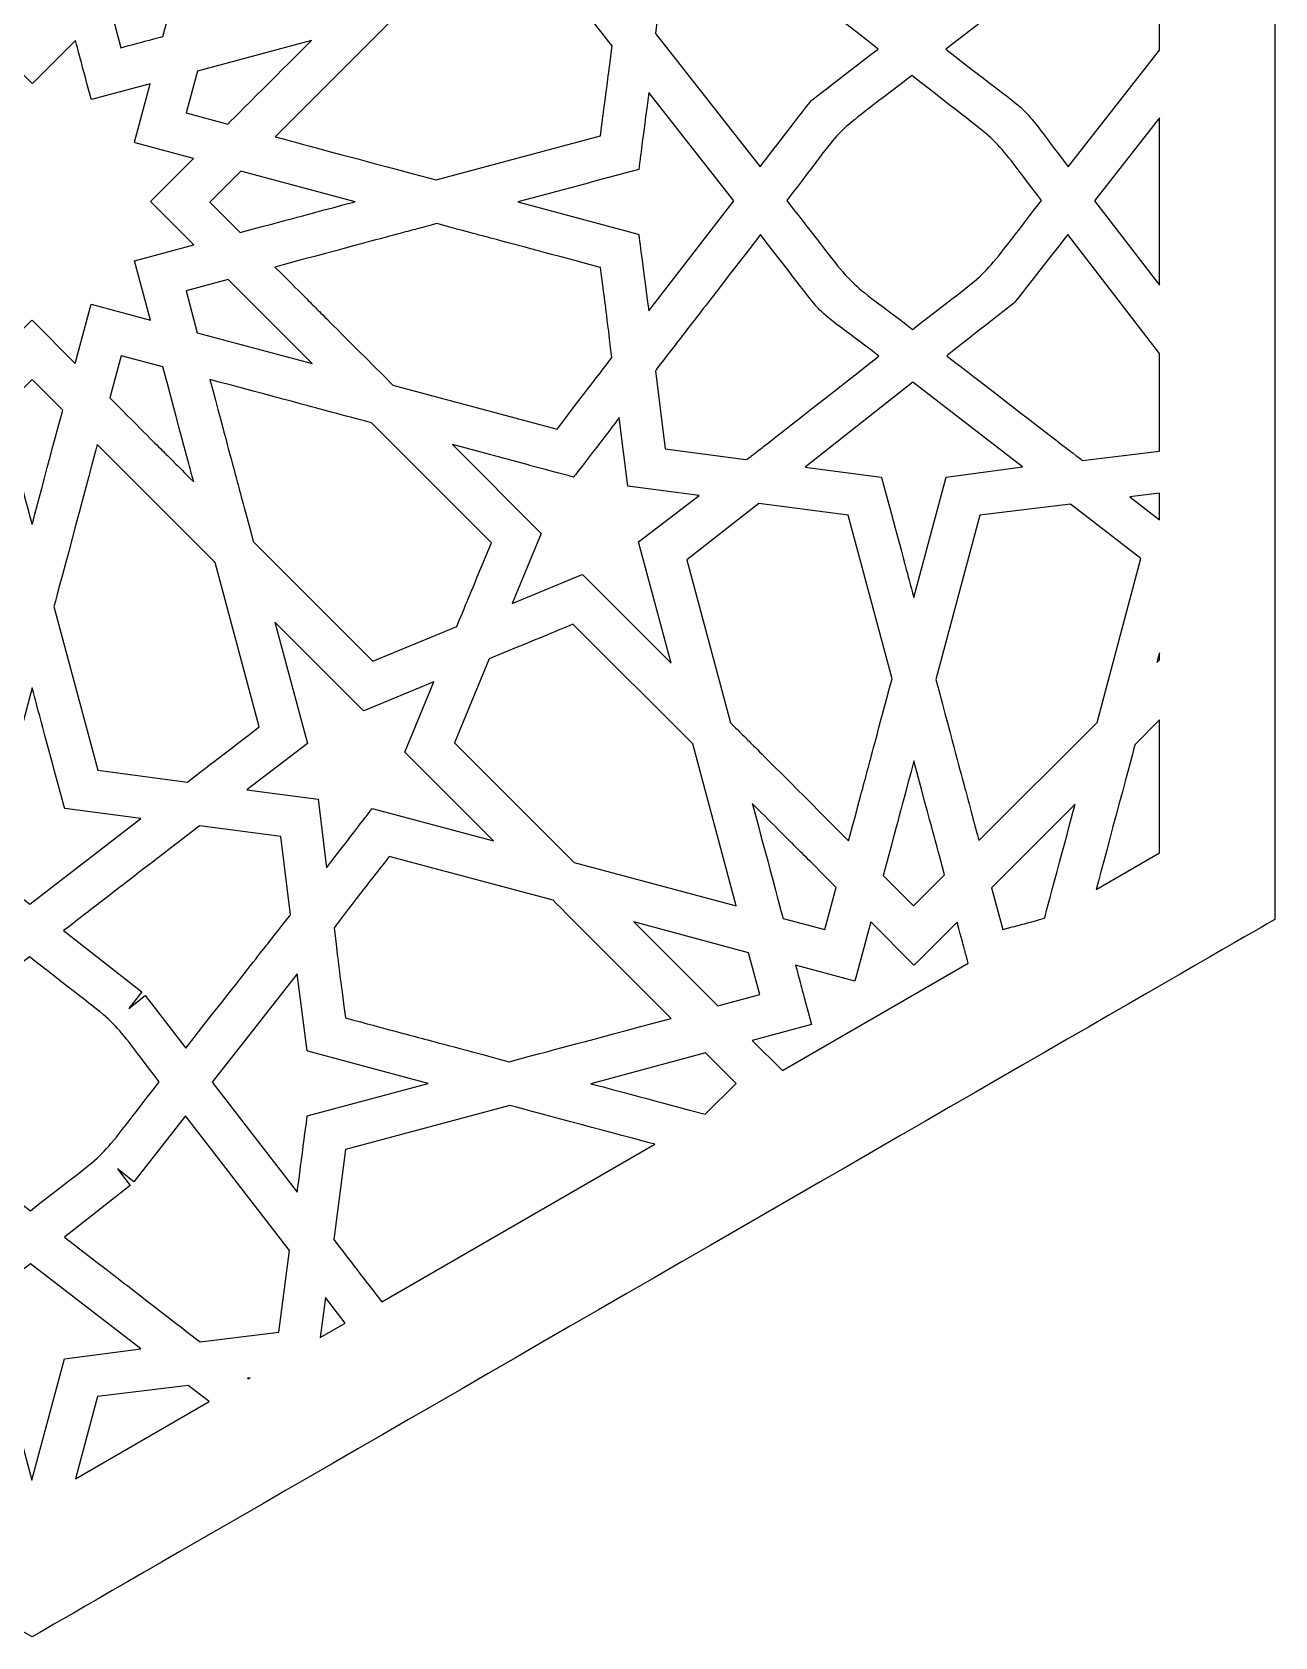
# Model space of a CAD drawing. Header units: millimetres. Extents: x -43.2 to 43.4, y -49.9 to 50.1.
# Drawn here: x 0.1 to 43.4, y -49.9 to 6 of the extents above; entities that cross this region are included whole.
import ezdxf

# ---------------------------------------------------------------- set-up
doc = ezdxf.new("R2010")
doc.units = ezdxf.units.MM
doc.header["$MEASUREMENT"] = 0
doc.layers.add('layer 1', color=7, linetype='Continuous')

msp = doc.modelspace()

# ---------------------------------------------------------------- linework, layer by layer
at = {"layer": 'layer 1', "color": 250}
for points, knots in [([(41.7985, 25.999), (11.0066, 43.7766), (1.1081, 49.4916), (0.0861, 50.0818), (0.0861, 50.0818), (-6.948, 46.0209), (-39.5628, 27.1904), (-43.2153, 25.0818), (-43.2153, 25.0818), (-43.2153, 19.9401), (-43.2153, -19.7192), (-43.2153, -24.9181), (-43.2153, -24.9181), (-42.6412, -25.2496), (-6.2467, -46.2618), (0.0861, -49.9181), (0.0861, -49.9181), (1.8574, -48.8957), (41.6881, -25.8991), (43.3871, -24.9181), (43.3871, -24.9181), (43.3871, -19.777), (43.3871, 19.8815), (43.3871, 25.0818), (43.3871, 25.0818), (43.3871, 25.0818), (41.7992, 25.9987), (41.7992, 25.9987), (41.7992, 25.9987), (41.2647, 26.5331), (41.6232, 26.1744), (41.7985, 25.999)], [0, 0, 0, 0, 0.1111111, 0.1111111, 0.1111111, 0.1111111, 0.2222222, 0.2222222, 0.2222222, 0.2222222, 0.3333333, 0.3333333, 0.3333333, 0.3333333, 0.4444444, 0.4444444, 0.4444444, 0.4444444, 0.5555556, 0.5555556, 0.5555556, 0.5555556, 0.6666667, 0.6666667, 0.6666667, 0.6666667, 0.7777778, 0.7777778, 0.7777778, 0.7777778, 1, 1, 1, 1]), ([(4.6401, 5.8399), (4.1956, 5.7207), (4.5092, 5.8046), (3.1827, 5.449), (3.1827, 5.449), (3.1827, 5.449), (2.7933, 6.901), (2.7933, 6.901), (2.7933, 6.901), (5.4532, 9.5606), (4.8038, 8.9115), (5.7047, 9.8125), (5.7047, 9.8125), (5.3315, 8.418), (5.5626, 9.2823), (4.6401, 5.8399)], [0, 0, 0, 0, 0.2, 0.2, 0.2, 0.2, 0.4, 0.4, 0.4, 0.4, 0.6, 0.6, 0.6, 0.6, 1, 1, 1, 1]), ([(29.5603, 5.4042), (29.4442, 5.3146), (27.3413, 3.6901), (27.2249, 3.6022), (27.2249, 3.6022), (27.1371, 3.4865), (25.5411, 1.4199), (25.4515, 1.3042), (25.4515, 1.3042), (25.4515, 1.3042), (21.8076, 5.9454), (21.8076, 5.9454), (21.8076, 5.9454), (21.8076, 5.9454), (22.1435, 8.6773), (22.1435, 8.6773), (22.1435, 8.6773), (22.1435, 8.6773), (24.9258, 9.0438), (24.9258, 9.0438), (24.9258, 9.0438), (25.7161, 8.4233), (25.129, 8.884), (29.5603, 5.4042)], [0, 0, 0, 0, 0.1428571, 0.1428571, 0.1428571, 0.1428571, 0.2857143, 0.2857143, 0.2857143, 0.2857143, 0.4285714, 0.4285714, 0.4285714, 0.4285714, 0.5714286, 0.5714286, 0.5714286, 0.5714286, 0.7142857, 0.7142857, 0.7142857, 0.7142857, 1, 1, 1, 1]), ([(39.3682, 5.3605), (39.3682, 5.3605), (36.1833, 1.3042), (36.1833, 1.3042), (36.1833, 1.3042), (34.1834, 3.894), (35.3677, 2.6921), (31.9264, 5.3943), (31.9264, 5.3943), (31.9264, 5.3943), (36.6614, 9.0505), (36.6614, 9.0505), (36.6614, 9.0505), (36.6614, 9.0505), (39.3682, 8.6942), (39.3682, 8.6942), (39.3682, 8.6942), (39.3682, 8.6942), (39.3682, 5.3605), (39.3682, 5.3605)], [0, 0, 0, 0, 0.1666667, 0.1666667, 0.1666667, 0.1666667, 0.3333333, 0.3333333, 0.3333333, 0.3333333, 0.5, 0.5, 0.5, 0.5, 0.6666667, 0.6666667, 0.6666667, 0.6666667, 1, 1, 1, 1]), ([(8.5524, 2.346), (8.5524, 2.346), (12.6739, 6.4671), (12.6739, 6.4671), (12.6739, 6.4671), (12.6739, 6.4671), (18.3539, 7.9894), (18.3539, 7.9894), (18.3539, 7.9894), (18.5092, 7.7918), (20.1521, 5.7016), (20.2911, 5.5199), (20.2911, 5.5199), (20.1048, 4.0054), (20.1916, 4.6856), (19.8875, 2.3749), (19.8875, 2.3749), (19.8875, 2.3749), (14.1661, 0.8417), (14.1661, 0.8417), (14.1661, 0.8417), (9.6654, 2.0475), (8.8367, 2.2698), (8.5524, 2.346)], [0, 0, 0, 0, 0.1428571, 0.1428571, 0.1428571, 0.1428571, 0.2857143, 0.2857143, 0.2857143, 0.2857143, 0.4285714, 0.4285714, 0.4285714, 0.4285714, 0.5714286, 0.5714286, 0.5714286, 0.5714286, 0.7142857, 0.7142857, 0.7142857, 0.7142857, 1, 1, 1, 1]), ([(0.0956, -4.0555), (0.0956, -4.0555), (0.0942, -4.0569), (0.0942, -4.0569), (0.0942, -4.0569), (0.0942, -4.0569), (0.0769, -4.0397), (0.0769, -4.0397), (0.0769, -4.0397), (0.0769, -4.0397), (-1.4231, -5.54), (-1.4231, -5.54), (-1.4231, -5.54), (-1.4231, -5.54), (-1.9692, -3.5027), (-1.9692, -3.5027), (-1.9692, -3.5027), (-1.9692, -3.5027), (-1.983, -3.5063), (-1.983, -3.5063), (-1.983, -3.5063), (-1.983, -3.5063), (-1.9879, -3.4865), (-1.9879, -3.4865), (-1.9879, -3.4865), (-2.3873, -3.5937), (-3.6686, -3.937), (-4.0277, -4.0333), (-4.0277, -4.0333), (-4.0277, -4.0333), (-3.4809, -1.9911), (-3.4809, -1.9911), (-3.4809, -1.9911), (-3.4809, -1.9911), (-3.502, -1.9854), (-3.502, -1.9854), (-3.502, -1.9854), (-3.502, -1.9854), (-3.4996, -1.9755), (-3.4996, -1.9755), (-3.4996, -1.9755), (-3.4996, -1.9755), (-3.4992, -1.9752), (-3.4992, -1.9752), (-3.4992, -1.9752), (-3.4992, -1.9752), (-5.5369, -1.4294), (-5.5369, -1.4294), (-5.5369, -1.4294), (-5.5369, -1.4294), (-4.034, 0.0741), (-4.034, 0.0741), (-4.034, 0.0741), (-4.034, 0.0741), (-5.5453, 1.585), (-5.5453, 1.585), (-5.5453, 1.585), (-5.5453, 1.585), (-3.4805, 2.1385), (-3.4805, 2.1385), (-3.4805, 2.1385), (-3.7338, 3.084), (-3.6132, 2.6331), (-4.034, 4.2034), (-4.034, 4.2034), (-4.034, 4.2034), (-1.9692, 3.6502), (-1.9692, 3.6502), (-1.9692, 3.6502), (-1.9692, 3.6502), (-1.4164, 5.7118), (-1.4164, 5.7118), (-1.4164, 5.7118), (-1.4164, 5.7118), (0.0765, 4.2189), (0.0765, 4.2189), (0.0765, 4.2189), (0.0765, 4.2189), (0.0779, 4.2203), (0.0779, 4.2203), (0.0779, 4.2203), (0.0779, 4.2203), (0.0956, 4.2034), (0.0956, 4.2034), (0.0956, 4.2034), (0.0956, 4.2034), (1.5956, 5.703), (1.5956, 5.703), (1.5956, 5.703), (1.8118, 4.8941), (1.6915, 5.3442), (2.1413, 3.6657), (2.1413, 3.6657), (2.1413, 3.6657), (2.1551, 3.6692), (2.1551, 3.6692), (2.1551, 3.6692), (2.1551, 3.6692), (2.1604, 3.6498), (2.1604, 3.6498), (2.1604, 3.6498), (2.1604, 3.6498), (4.1998, 4.1963), (4.1998, 4.1963), (4.1998, 4.1963), (4.1998, 4.1963), (3.6526, 2.1544), (3.6526, 2.1544), (3.6526, 2.1544), (3.6526, 2.1544), (3.6745, 2.1484), (3.6745, 2.1484), (3.6745, 2.1484), (3.6745, 2.1484), (3.6717, 2.1385), (3.6717, 2.1385), (3.6717, 2.1385), (3.6717, 2.1385), (5.709, 1.5924), (5.709, 1.5924), (5.709, 1.5924), (5.709, 1.5924), (4.2061, 0.0896), (4.2061, 0.0896), (4.2061, 0.0896), (4.2061, 0.0896), (5.7174, -1.422), (5.7174, -1.422), (5.7174, -1.422), (5.7174, -1.422), (5.7171, -1.422), (5.7171, -1.422), (5.7171, -1.422), (5.7171, -1.422), (5.7171, -1.422), (5.7171, -1.422), (5.7171, -1.422), (5.7171, -1.422), (3.6526, -1.9752), (3.6526, -1.9752), (3.6526, -1.9752), (3.6526, -1.9752), (4.2061, -4.0397), (4.2061, -4.0397), (4.2061, -4.0397), (4.2061, -4.0397), (2.1413, -3.4865), (2.1413, -3.4865), (2.1413, -3.4865), (2.1413, -3.4865), (1.5889, -5.5488), (1.5889, -5.5488), (1.5889, -5.5488), (1.5889, -5.5488), (0.0956, -4.0555), (0.0956, -4.0555)], [0, 0, 0, 0, 0.025, 0.025, 0.025, 0.025, 0.05, 0.05, 0.05, 0.05, 0.075, 0.075, 0.075, 0.075, 0.1, 0.1, 0.1, 0.1, 0.125, 0.125, 0.125, 0.125, 0.15, 0.15, 0.15, 0.15, 0.175, 0.175, 0.175, 0.175, 0.2, 0.2, 0.2, 0.2, 0.225, 0.225, 0.225, 0.225, 0.25, 0.25, 0.25, 0.25, 0.275, 0.275, 0.275, 0.275, 0.3, 0.3, 0.3, 0.3, 0.325, 0.325, 0.325, 0.325, 0.35, 0.35, 0.35, 0.35, 0.375, 0.375, 0.375, 0.375, 0.4, 0.4, 0.4, 0.4, 0.425, 0.425, 0.425, 0.425, 0.45, 0.45, 0.45, 0.45, 0.475, 0.475, 0.475, 0.475, 0.5, 0.5, 0.5, 0.5, 0.525, 0.525, 0.525, 0.525, 0.55, 0.55, 0.55, 0.55, 0.575, 0.575, 0.575, 0.575, 0.6, 0.6, 0.6, 0.6, 0.625, 0.625, 0.625, 0.625, 0.65, 0.65, 0.65, 0.65, 0.675, 0.675, 0.675, 0.675, 0.7, 0.7, 0.7, 0.7, 0.725, 0.725, 0.725, 0.725, 0.75, 0.75, 0.75, 0.75, 0.775, 0.775, 0.775, 0.775, 0.8, 0.8, 0.8, 0.8, 0.825, 0.825, 0.825, 0.825, 0.85, 0.85, 0.85, 0.85, 0.875, 0.875, 0.875, 0.875, 0.9, 0.9, 0.9, 0.9, 0.925, 0.925, 0.925, 0.925, 0.95, 0.95, 0.95, 0.95, 1, 1, 1, 1]), ([(5.8459, 4.6376), (5.8459, 4.6376), (5.8459, 4.6376), (5.8459, 4.6376), (5.8459, 4.6376), (5.8459, 4.6376), (9.8181, 5.7016), (9.8181, 5.7016), (9.8181, 5.7016), (9.3754, 5.2589), (7.3356, 3.2191), (6.9038, 2.7877), (6.9038, 2.7877), (6.9038, 2.7877), (5.4539, 3.1761), (5.4539, 3.1761), (5.4539, 3.1761), (5.4539, 3.1761), (5.8459, 4.6376), (5.8459, 4.6376)], [0, 0, 0, 0, 0.1666667, 0.1666667, 0.1666667, 0.1666667, 0.3333333, 0.3333333, 0.3333333, 0.3333333, 0.5, 0.5, 0.5, 0.5, 0.6666667, 0.6666667, 0.6666667, 0.6666667, 1, 1, 1, 1]), ([(35.2573, 0.1252), (32.8319, -2.9633), (33.8568, -1.9389), (30.7661, -4.366), (30.7661, -4.366), (28.073, -2.2867), (29.0766, -3.3126), (26.3772, 0.1252), (26.3772, 0.1252), (28.6917, 3.1221), (27.6966, 2.1294), (30.7396, 4.4782), (30.7396, 4.4782), (34.2642, 1.7106), (33.2673, 2.7026), (35.2573, 0.1252)], [0, 0, 0, 0, 0.2, 0.2, 0.2, 0.2, 0.4, 0.4, 0.4, 0.4, 0.6, 0.6, 0.6, 0.6, 1, 1, 1, 1]), ([(17.012, 0.079), (18.4167, 0.4554), (19.8113, 0.829), (21.2249, 1.2079), (21.2249, 1.2079), (21.3145, 1.9346), (21.2256, 1.2446), (21.5738, 3.889), (21.5738, 3.889), (21.5738, 3.889), (24.5353, 0.1171), (24.5353, 0.1171), (24.5353, 0.1171), (24.5353, 0.1171), (21.5713, -3.7218), (21.5713, -3.7218), (21.5713, -3.7218), (21.2093, -0.9666), (21.3198, -1.8337), (21.2249, -1.0601), (21.2249, -1.0601), (21.2249, -1.0601), (21.2033, -1.0544), (21.2033, -1.0544), (21.2033, -1.0544), (21.2033, -1.0544), (21.2019, -1.0432), (21.2019, -1.0432), (21.2019, -1.0432), (21.2019, -1.0432), (17.012, 0.079), (17.012, 0.079)], [0, 0, 0, 0, 0.1111111, 0.1111111, 0.1111111, 0.1111111, 0.2222222, 0.2222222, 0.2222222, 0.2222222, 0.3333333, 0.3333333, 0.3333333, 0.3333333, 0.4444444, 0.4444444, 0.4444444, 0.4444444, 0.5555556, 0.5555556, 0.5555556, 0.5555556, 0.6666667, 0.6666667, 0.6666667, 0.6666667, 0.7777778, 0.7777778, 0.7777778, 0.7777778, 1, 1, 1, 1]), ([(39.3682, -2.8215), (39.3682, -2.8215), (37.0995, 0.1175), (37.0995, 0.1175), (37.0995, 0.1175), (37.0995, 0.1175), (39.3682, 3.0074), (39.3682, 3.0074), (39.3682, 3.0074), (39.3682, 3.0074), (39.3682, -2.8215), (39.3682, -2.8215)], [0, 0, 0, 0, 0.25, 0.25, 0.25, 0.25, 0.5, 0.5, 0.5, 0.5, 1, 1, 1, 1]), ([(6.2801, 0.0737), (6.2801, 0.0737), (7.3575, 1.1508), (7.3575, 1.1508), (7.3575, 1.1508), (7.3575, 1.1508), (11.3383, 0.084), (11.3383, 0.084), (11.3383, 0.084), (8.8833, -0.5736), (9.7546, -0.3404), (7.3409, -0.9871), (7.3409, -0.9871), (7.3409, -0.9871), (6.2801, 0.0737), (6.2801, 0.0737)], [0, 0, 0, 0, 0.2, 0.2, 0.2, 0.2, 0.4, 0.4, 0.4, 0.4, 0.6, 0.6, 0.6, 0.6, 1, 1, 1, 1]), ([(8.5439, -2.19), (14.0511, -0.714), (12.8146, -1.0456), (14.1848, -0.6784), (14.1848, -0.6784), (16.5548, -1.3134), (15.4689, -1.0223), (19.8892, -2.207), (19.8892, -2.207), (20.1037, -3.8368), (20.0378, -3.3098), (20.2875, -5.3456), (20.2875, -5.3456), (19.5005, -6.3715), (19.9228, -5.8212), (18.3762, -7.8366), (18.3762, -7.8366), (18.3762, -7.8366), (12.6584, -6.3045), (12.6584, -6.3045), (12.6584, -6.3045), (8.8159, -2.4624), (10.9033, -4.5494), (8.5439, -2.19)], [0, 0, 0, 0, 0.1428571, 0.1428571, 0.1428571, 0.1428571, 0.2857143, 0.2857143, 0.2857143, 0.2857143, 0.4285714, 0.4285714, 0.4285714, 0.4285714, 0.5714286, 0.5714286, 0.5714286, 0.5714286, 0.7142857, 0.7142857, 0.7142857, 0.7142857, 1, 1, 1, 1]), ([(22.1435, -8.5291), (22.1435, -8.5291), (21.8091, -5.8113), (21.8091, -5.8113), (21.8091, -5.8113), (21.8091, -5.8113), (21.8415, -5.7732), (21.8415, -5.7732), (21.8415, -5.7732), (21.8415, -5.7732), (21.839, -5.7534), (21.839, -5.7534), (21.839, -5.7534), (23.332, -3.8199), (22.6434, -4.7113), (25.461, -1.0619), (25.461, -1.0619), (28.1361, -4.4683), (26.9427, -3.2501), (29.5867, -5.2917), (29.5867, -5.2917), (24.8362, -9.0223), (25.5728, -8.4437), (25.0013, -8.8928), (25.0013, -8.8928), (25.0013, -8.8928), (24.9724, -8.8889), (24.9724, -8.8889), (24.9724, -8.8889), (24.9724, -8.8889), (24.9583, -8.9002), (24.9583, -8.9002), (24.9583, -8.9002), (24.9583, -8.9002), (22.1435, -8.5291), (22.1435, -8.5291)], [0, 0, 0, 0, 0.1, 0.1, 0.1, 0.1, 0.2, 0.2, 0.2, 0.2, 0.3, 0.3, 0.3, 0.3, 0.4, 0.4, 0.4, 0.4, 0.5, 0.5, 0.5, 0.5, 0.6, 0.6, 0.6, 0.6, 0.7, 0.7, 0.7, 0.7, 0.8, 0.8, 0.8, 0.8, 1, 1, 1, 1]), ([(31.9525, -5.2818), (32.0601, -5.1975), (34.2088, -3.5077), (34.3196, -3.4276), (34.3196, -3.4276), (34.3997, -3.3168), (36.0891, -1.1687), (36.1735, -1.0615), (36.1735, -1.0615), (36.1735, -1.0615), (39.3682, -5.1999), (39.3682, -5.1999), (39.3682, -5.1999), (39.3682, -5.1999), (39.3682, -8.6067), (39.3682, -8.6067), (39.3682, -8.6067), (39.3682, -8.6067), (36.686, -8.9362), (36.686, -8.9362), (36.686, -8.9362), (36.6021, -8.872), (32.0361, -5.3463), (31.9525, -5.2818)], [0, 0, 0, 0, 0.1428571, 0.1428571, 0.1428571, 0.1428571, 0.2857143, 0.2857143, 0.2857143, 0.2857143, 0.4285714, 0.4285714, 0.4285714, 0.4285714, 0.5714286, 0.5714286, 0.5714286, 0.5714286, 0.7142857, 0.7142857, 0.7142857, 0.7142857, 1, 1, 1, 1]), ([(5.4518, -3.0187), (5.4518, -3.0187), (6.9201, -2.625), (6.9201, -2.625), (6.9201, -2.625), (6.9201, -2.625), (9.846, -5.551), (9.846, -5.551), (9.846, -5.551), (9.846, -5.551), (5.8427, -4.4782), (5.8427, -4.4782), (5.8427, -4.4782), (5.8427, -4.4782), (5.4518, -3.0187), (5.4518, -3.0187)], [0, 0, 0, 0, 0.2, 0.2, 0.2, 0.2, 0.4, 0.4, 0.4, 0.4, 0.6, 0.6, 0.6, 0.6, 1, 1, 1, 1]), ([(3.188, -5.2821), (3.188, -5.2821), (4.6436, -5.6723), (4.6436, -5.6723), (4.6436, -5.6723), (5.6811, -9.5462), (5.4751, -8.7764), (5.716, -9.676), (5.716, -9.676), (4.3945, -8.3548), (5.2038, -9.1641), (2.7936, -6.7536), (2.7936, -6.7536), (2.7936, -6.7536), (3.188, -5.2821), (3.188, -5.2821)], [0, 0, 0, 0, 0.2, 0.2, 0.2, 0.2, 0.4, 0.4, 0.4, 0.4, 0.6, 0.6, 0.6, 0.6, 1, 1, 1, 1]), ([(1.1539, -7.1723), (1.1483, -7.1931), (0.0839, -11.1647), (0.0839, -11.1647), (0.0839, -11.1647), (-0.2297, -9.9928), (-0.0773, -10.5625), (-0.9814, -7.1878), (-0.9814, -7.1878), (-0.9814, -7.1878), (0.0942, -6.1122), (0.0942, -6.1122), (0.0942, -6.1122), (0.0942, -6.1122), (1.1539, -7.1723), (1.1539, -7.1723)], [0, 0, 0, 0, 0.2, 0.2, 0.2, 0.2, 0.4, 0.4, 0.4, 0.4, 0.6, 0.6, 0.6, 0.6, 1, 1, 1, 1]), ([(7.7918, -11.7517), (7.0633, -9.0357), (7.3981, -10.2838), (6.2801, -6.1108), (6.2801, -6.1108), (10.3448, -7.2002), (9.1048, -6.8679), (11.9168, -7.6214), (11.9168, -7.6214), (11.9168, -7.6214), (16.0909, -11.7951), (16.0909, -11.7951), (16.0909, -11.7951), (15.168, -14.0229), (15.477, -13.2768), (14.8816, -14.7151), (14.8816, -14.7151), (14.8816, -14.7151), (11.9637, -15.9236), (11.9637, -15.9236), (11.9637, -15.9236), (11.9637, -15.9236), (7.7918, -11.7517), (7.7918, -11.7517)], [0, 0, 0, 0, 0.1428571, 0.1428571, 0.1428571, 0.1428571, 0.2857143, 0.2857143, 0.2857143, 0.2857143, 0.4285714, 0.4285714, 0.4285714, 0.4285714, 0.5714286, 0.5714286, 0.5714286, 0.5714286, 0.7142857, 0.7142857, 0.7142857, 0.7142857, 1, 1, 1, 1]), ([(30.7735, -6.2078), (30.7735, -6.2078), (34.593, -9.157), (34.593, -9.157), (34.593, -9.157), (34.593, -9.157), (31.9317, -9.507), (31.9317, -9.507), (31.9317, -9.507), (31.9317, -9.507), (30.8059, -13.7079), (30.8059, -13.7079), (30.8059, -13.7079), (30.541, -12.7201), (30.7435, -13.4758), (29.6845, -9.5229), (29.6845, -9.5229), (29.6845, -9.5229), (29.6693, -9.5208), (29.6693, -9.5208), (29.6693, -9.5208), (29.6693, -9.5208), (29.6658, -9.5066), (29.6658, -9.5066), (29.6658, -9.5066), (29.6658, -9.5066), (27.0164, -9.1581), (27.0164, -9.1581), (27.0164, -9.1581), (27.0164, -9.1581), (30.7735, -6.2078), (30.7735, -6.2078)], [0, 0, 0, 0, 0.1111111, 0.1111111, 0.1111111, 0.1111111, 0.2222222, 0.2222222, 0.2222222, 0.2222222, 0.3333333, 0.3333333, 0.3333333, 0.3333333, 0.4444444, 0.4444444, 0.4444444, 0.4444444, 0.5555556, 0.5555556, 0.5555556, 0.5555556, 0.6666667, 0.6666667, 0.6666667, 0.6666667, 0.7777778, 0.7777778, 0.7777778, 0.7777778, 1, 1, 1, 1]), ([(21.2178, -11.7708), (21.2178, -11.7708), (22.3495, -15.9953), (22.3495, -15.9953), (22.3495, -15.9953), (22.3495, -15.9953), (19.274, -12.9194), (19.274, -12.9194), (19.274, -12.9194), (19.274, -12.9194), (19.2733, -12.9194), (19.2733, -12.9194), (19.2733, -12.9194), (19.2733, -12.9194), (19.2733, -12.9194), (19.2733, -12.9194), (19.2733, -12.9194), (19.2733, -12.9194), (19.2719, -12.9201), (19.2719, -12.9201), (19.2719, -12.9201), (19.2719, -12.9201), (19.2549, -12.9032), (19.2549, -12.9032), (19.2549, -12.9032), (19.2549, -12.9032), (16.8109, -13.916), (16.8109, -13.916), (16.8109, -13.916), (16.8109, -13.916), (17.8237, -11.4699), (17.8237, -11.4699), (17.8237, -11.4699), (17.8237, -11.4699), (14.7288, -8.3746), (14.7288, -8.3746), (14.7288, -8.3746), (14.7288, -8.3746), (17.4219, -9.0964), (17.4219, -9.0964), (17.4219, -9.0964), (17.4219, -9.0964), (17.4187, -9.1006), (17.4187, -9.1006), (17.4187, -9.1006), (18.9403, -9.501), (18.9568, -9.5074), (18.9568, -9.5074), (18.9568, -9.5074), (18.9646, -9.4975), (20.5373, -7.4482), (20.5454, -7.438), (20.5454, -7.438), (20.5454, -7.438), (20.8382, -9.8227), (20.8382, -9.8227), (20.8382, -9.8227), (20.8382, -9.8227), (23.3278, -10.1512), (23.3278, -10.1512), (23.3278, -10.1512), (23.3278, -10.1512), (21.2171, -11.7704), (21.2171, -11.7704), (21.2171, -11.7704), (21.2171, -11.7704), (21.2178, -11.7708), (21.2178, -11.7708)], [0, 0, 0, 0, 0.0555556, 0.0555556, 0.0555556, 0.0555556, 0.1111111, 0.1111111, 0.1111111, 0.1111111, 0.1666667, 0.1666667, 0.1666667, 0.1666667, 0.2222222, 0.2222222, 0.2222222, 0.2222222, 0.2777778, 0.2777778, 0.2777778, 0.2777778, 0.3333333, 0.3333333, 0.3333333, 0.3333333, 0.3888889, 0.3888889, 0.3888889, 0.3888889, 0.4444444, 0.4444444, 0.4444444, 0.4444444, 0.5, 0.5, 0.5, 0.5, 0.5555556, 0.5555556, 0.5555556, 0.5555556, 0.6111111, 0.6111111, 0.6111111, 0.6111111, 0.6666667, 0.6666667, 0.6666667, 0.6666667, 0.7222222, 0.7222222, 0.7222222, 0.7222222, 0.7777778, 0.7777778, 0.7777778, 0.7777778, 0.8333333, 0.8333333, 0.8333333, 0.8333333, 0.8888889, 0.8888889, 0.8888889, 0.8888889, 1, 1, 1, 1]), ([(2.377, -19.723), (2.377, -19.723), (0.8481, -14.0155), (0.8481, -14.0155), (0.8481, -14.0155), (1.0555, -13.2415), (2.1502, -9.1539), (2.3587, -8.3771), (2.3587, -8.3771), (2.3587, -8.3771), (6.4696, -12.4883), (6.4696, -12.4883), (6.4696, -12.4883), (6.4696, -12.4883), (8.0027, -18.2097), (8.0027, -18.2097), (8.0027, -18.2097), (5.7672, -19.9256), (6.2685, -19.5407), (5.4959, -20.1341), (5.4959, -20.1341), (5.4959, -20.1341), (2.377, -19.723), (2.377, -19.723)], [0, 0, 0, 0, 0.1428571, 0.1428571, 0.1428571, 0.1428571, 0.2857143, 0.2857143, 0.2857143, 0.2857143, 0.4285714, 0.4285714, 0.4285714, 0.4285714, 0.5714286, 0.5714286, 0.5714286, 0.5714286, 0.7142857, 0.7142857, 0.7142857, 0.7142857, 1, 1, 1, 1]), ([(24.4242, -18.0706), (24.4242, -18.0706), (22.9023, -12.3885), (22.9023, -12.3885), (22.9023, -12.3885), (22.9023, -12.3885), (25.4032, -10.4249), (25.4032, -10.4249), (25.4032, -10.4249), (25.4032, -10.4249), (28.5171, -10.8349), (28.5171, -10.8349), (28.5171, -10.8349), (28.5171, -10.8349), (30.0464, -16.5428), (30.0464, -16.5428), (30.0464, -16.5428), (28.999, -20.4523), (29.4005, -18.9534), (28.5355, -22.1813), (28.5355, -22.1813), (24.4958, -18.142), (25.4628, -19.109), (24.4242, -18.0706)], [0, 0, 0, 0, 0.1428571, 0.1428571, 0.1428571, 0.1428571, 0.2857143, 0.2857143, 0.2857143, 0.2857143, 0.4285714, 0.4285714, 0.4285714, 0.4285714, 0.5714286, 0.5714286, 0.5714286, 0.5714286, 0.7142857, 0.7142857, 0.7142857, 0.7142857, 1, 1, 1, 1]), ([(31.5697, -16.5586), (31.5697, -16.5586), (33.1015, -10.8416), (33.1015, -10.8416), (33.1015, -10.8416), (33.1015, -10.8416), (36.2705, -10.4517), (36.2705, -10.4517), (36.2705, -10.4517), (36.2705, -10.4517), (38.7216, -12.3444), (38.7216, -12.3444), (38.7216, -12.3444), (38.7216, -12.3444), (37.1916, -18.0545), (37.1916, -18.0545), (37.1916, -18.0545), (37.1916, -18.0545), (33.074, -22.1721), (33.074, -22.1721), (33.074, -22.1721), (32.5141, -20.0832), (32.8376, -21.2901), (31.5697, -16.5586)], [0, 0, 0, 0, 0.1428571, 0.1428571, 0.1428571, 0.1428571, 0.2857143, 0.2857143, 0.2857143, 0.2857143, 0.4285714, 0.4285714, 0.4285714, 0.4285714, 0.5714286, 0.5714286, 0.5714286, 0.5714286, 0.7142857, 0.7142857, 0.7142857, 0.7142857, 1, 1, 1, 1]), ([(39.3682, -10.9947), (39.3682, -10.9947), (38.3307, -10.1984), (38.3307, -10.1984), (38.3307, -10.1984), (38.3307, -10.1984), (39.3682, -10.0707), (39.3682, -10.0707), (39.3682, -10.0707), (39.3682, -10.0707), (39.3682, -10.9947), (39.3682, -10.9947)], [0, 0, 0, 0, 0.25, 0.25, 0.25, 0.25, 0.5, 0.5, 0.5, 0.5, 1, 1, 1, 1]), ([(7.5667, -20.4068), (7.5667, -20.4068), (9.6767, -18.7875), (9.6767, -18.7875), (9.6767, -18.7875), (9.6767, -18.7875), (8.545, -14.5637), (8.545, -14.5637), (8.545, -14.5637), (8.545, -14.5637), (11.6205, -17.6393), (11.6205, -17.6393), (11.6205, -17.6393), (11.6205, -17.6393), (11.6226, -17.6382), (11.6226, -17.6382), (11.6226, -17.6382), (11.6226, -17.6382), (11.6392, -17.6547), (11.6392, -17.6547), (11.6392, -17.6547), (11.6392, -17.6547), (14.0832, -16.6423), (14.0832, -16.6423), (14.0832, -16.6423), (14.0832, -16.6423), (13.0704, -19.0884), (13.0704, -19.0884), (13.0704, -19.0884), (13.0704, -19.0884), (16.1657, -22.1841), (16.1657, -22.1841), (16.1657, -22.1841), (16.1657, -22.1841), (11.9369, -21.0509), (11.9369, -21.0509), (11.9369, -21.0509), (11.5824, -21.5131), (11.8879, -21.1155), (10.3487, -23.1203), (10.3487, -23.1203), (10.3487, -23.1203), (10.0556, -20.7349), (10.0556, -20.7349), (10.0556, -20.7349), (10.0556, -20.7349), (7.5667, -20.4068), (7.5667, -20.4068)], [0, 0, 0, 0, 0.0769231, 0.0769231, 0.0769231, 0.0769231, 0.1538462, 0.1538462, 0.1538462, 0.1538462, 0.2307692, 0.2307692, 0.2307692, 0.2307692, 0.3076923, 0.3076923, 0.3076923, 0.3076923, 0.3846154, 0.3846154, 0.3846154, 0.3846154, 0.4615385, 0.4615385, 0.4615385, 0.4615385, 0.5384615, 0.5384615, 0.5384615, 0.5384615, 0.6153846, 0.6153846, 0.6153846, 0.6153846, 0.6923077, 0.6923077, 0.6923077, 0.6923077, 0.7692308, 0.7692308, 0.7692308, 0.7692308, 0.8461538, 0.8461538, 0.8461538, 0.8461538, 1, 1, 1, 1]), ([(14.8032, -18.7632), (14.8032, -18.7632), (16.0122, -15.8433), (16.0122, -15.8433), (16.0122, -15.8433), (18.8616, -14.6631), (18.2816, -14.9035), (18.9304, -14.635), (18.9304, -14.635), (18.9304, -14.635), (23.1027, -18.8069), (23.1027, -18.8069), (23.1027, -18.8069), (23.1027, -18.8069), (24.614, -24.4475), (24.614, -24.4475), (24.614, -24.4475), (24.614, -24.4475), (18.977, -22.9369), (18.977, -22.9369), (18.977, -22.9369), (18.977, -22.9369), (14.8032, -18.7632), (14.8032, -18.7632)], [0, 0, 0, 0, 0.1428571, 0.1428571, 0.1428571, 0.1428571, 0.2857143, 0.2857143, 0.2857143, 0.2857143, 0.4285714, 0.4285714, 0.4285714, 0.4285714, 0.5714286, 0.5714286, 0.5714286, 0.5714286, 0.7142857, 0.7142857, 0.7142857, 0.7142857, 1, 1, 1, 1]), ([(39.2786, -15.9677), (39.3097, -15.8517), (39.3393, -15.7413), (39.3682, -15.633), (39.3682, -15.633), (39.3682, -15.633), (39.3682, -15.8782), (39.3682, -15.8782), (39.3682, -15.8782), (39.3682, -15.8782), (39.2786, -15.9677), (39.2786, -15.9677)], [0, 0, 0, 0, 0.25, 0.25, 0.25, 0.25, 0.5, 0.5, 0.5, 0.5, 1, 1, 1, 1]), ([(-1.0375, -21.0516), (-1.0375, -21.0516), (0.0885, -16.8504), (0.0885, -16.8504), (0.0885, -16.8504), (0.3542, -17.8424), (0.1489, -17.0776), (1.2097, -21.0357), (1.2097, -21.0357), (1.2097, -21.0357), (1.2248, -21.038), (1.2248, -21.038), (1.2248, -21.038), (1.2248, -21.038), (1.2287, -21.0516), (1.2287, -21.0516), (1.2287, -21.0516), (1.2287, -21.0516), (3.8738, -21.3998), (3.8738, -21.3998), (3.8738, -21.3998), (3.8738, -21.3998), (0.0063, -24.3853), (0.0063, -24.3853), (0.0063, -24.3853), (0.0063, -24.3853), (-3.7797, -21.4125), (-3.7797, -21.4125), (-3.7797, -21.4125), (-3.7797, -21.4125), (-1.0375, -21.0516), (-1.0375, -21.0516)], [0, 0, 0, 0, 0.1111111, 0.1111111, 0.1111111, 0.1111111, 0.2222222, 0.2222222, 0.2222222, 0.2222222, 0.3333333, 0.3333333, 0.3333333, 0.3333333, 0.4444444, 0.4444444, 0.4444444, 0.4444444, 0.5555556, 0.5555556, 0.5555556, 0.5555556, 0.6666667, 0.6666667, 0.6666667, 0.6666667, 0.7777778, 0.7777778, 0.7777778, 0.7777778, 1, 1, 1, 1]), ([(39.3682, -22.5979), (39.3682, -22.5979), (37.1605, -23.8729), (37.1605, -23.8729), (37.1605, -23.8729), (37.5369, -22.4667), (38.482, -18.9403), (38.5138, -18.8225), (38.5138, -18.8225), (38.5138, -18.8225), (38.5138, -18.8225), (38.5138, -18.8225), (38.5138, -18.8225), (38.5138, -18.8225), (39.3682, -17.9677), (39.3682, -17.9677), (39.3682, -17.9677), (39.3682, -17.9677), (39.3682, -22.5979), (39.3682, -22.5979)], [0, 0, 0, 0, 0.1666667, 0.1666667, 0.1666667, 0.1666667, 0.3333333, 0.3333333, 0.3333333, 0.3333333, 0.5, 0.5, 0.5, 0.5, 0.6666667, 0.6666667, 0.6666667, 0.6666667, 1, 1, 1, 1]), ([(30.8105, -19.3935), (31.678, -22.6328), (31.4568, -21.8084), (31.8756, -23.3704), (31.8756, -23.3704), (31.8756, -23.3704), (30.7999, -24.4461), (30.7999, -24.4461), (30.7999, -24.4461), (30.7999, -24.4461), (29.7402, -23.3864), (29.7402, -23.3864), (29.7402, -23.3864), (30.3886, -20.9677), (30.1522, -21.8496), (30.8105, -19.3935)], [0, 0, 0, 0, 0.2, 0.2, 0.2, 0.2, 0.4, 0.4, 0.4, 0.4, 0.6, 0.6, 0.6, 0.6, 1, 1, 1, 1]), ([(25.1781, -20.8824), (26.9744, -22.6786), (26.308, -22.0122), (28.1008, -23.8051), (28.1008, -23.8051), (28.1008, -23.8051), (27.7064, -25.2761), (27.7064, -25.2761), (27.7064, -25.2761), (27.7064, -25.2761), (26.2505, -24.8864), (26.2505, -24.8864), (26.2505, -24.8864), (26.1341, -24.45), (25.2949, -21.3187), (25.1781, -20.8824)], [0, 0, 0, 0, 0.2, 0.2, 0.2, 0.2, 0.4, 0.4, 0.4, 0.4, 0.6, 0.6, 0.6, 0.6, 1, 1, 1, 1]), ([(36.4268, -20.9095), (36.2987, -21.3871), (35.4718, -24.474), (35.3624, -24.8817), (35.3624, -24.8817), (34.351, -25.153), (34.6756, -25.0662), (33.9047, -25.2727), (33.9047, -25.2727), (33.9047, -25.2727), (33.5156, -23.8209), (33.5156, -23.8209), (33.5156, -23.8209), (33.5156, -23.8209), (36.4268, -20.9095), (36.4268, -20.9095)], [0, 0, 0, 0, 0.2, 0.2, 0.2, 0.2, 0.4, 0.4, 0.4, 0.4, 0.6, 0.6, 0.6, 0.6, 1, 1, 1, 1]), ([(9.0551, -24.8014), (7.9043, -26.2668), (8.6621, -25.3016), (5.4426, -29.4016), (5.4426, -29.4016), (5.4426, -29.4016), (4.0315, -27.5741), (4.0315, -27.5741), (4.0315, -27.5741), (4.0315, -27.5741), (3.4561, -28.0187), (3.4561, -28.0187), (3.4561, -28.0187), (3.4561, -28.0187), (3.9052, -27.4468), (3.9052, -27.4468), (3.9052, -27.4468), (3.9052, -27.4468), (1.1853, -25.3114), (1.1853, -25.3114), (1.1853, -25.3114), (3.1891, -23.7648), (2.0711, -24.6277), (5.9058, -21.6673), (5.9058, -21.6673), (5.9058, -21.6673), (5.9214, -21.6689), (5.9214, -21.6689), (5.9214, -21.6689), (5.9214, -21.6689), (5.9362, -21.6581), (5.9362, -21.6581), (5.9362, -21.6581), (5.9362, -21.6581), (8.7503, -22.0285), (8.7503, -22.0285), (8.7503, -22.0285), (8.7503, -22.0285), (9.0865, -24.76), (9.0865, -24.76), (9.0865, -24.76), (9.0865, -24.76), (9.0544, -24.7998), (9.0544, -24.7998), (9.0544, -24.7998), (9.0544, -24.7998), (9.0551, -24.8014), (9.0551, -24.8014)], [0, 0, 0, 0, 0.0769231, 0.0769231, 0.0769231, 0.0769231, 0.1538462, 0.1538462, 0.1538462, 0.1538462, 0.2307692, 0.2307692, 0.2307692, 0.2307692, 0.3076923, 0.3076923, 0.3076923, 0.3076923, 0.3846154, 0.3846154, 0.3846154, 0.3846154, 0.4615385, 0.4615385, 0.4615385, 0.4615385, 0.5384615, 0.5384615, 0.5384615, 0.5384615, 0.6153846, 0.6153846, 0.6153846, 0.6153846, 0.6923077, 0.6923077, 0.6923077, 0.6923077, 0.7692308, 0.7692308, 0.7692308, 0.7692308, 0.8461538, 0.8461538, 0.8461538, 0.8461538, 1, 1, 1, 1]), ([(12.5328, -22.7256), (12.5328, -22.7256), (18.2358, -24.2539), (18.2358, -24.2539), (18.2358, -24.2539), (18.6535, -24.6718), (21.9047, -27.9234), (22.3502, -28.3685), (22.3502, -28.3685), (19.0489, -29.2534), (18.8161, -29.3158), (16.7097, -29.8803), (16.7097, -29.8803), (12.7998, -28.8326), (14.0688, -29.1726), (11.0049, -28.3513), (11.0049, -28.3513), (10.7548, -26.4538), (10.8719, -27.3769), (10.6062, -25.213), (10.6062, -25.213), (12.0823, -23.2897), (11.4656, -24.0848), (12.5328, -22.7256)], [0, 0, 0, 0, 0.1428571, 0.1428571, 0.1428571, 0.1428571, 0.2857143, 0.2857143, 0.2857143, 0.2857143, 0.4285714, 0.4285714, 0.4285714, 0.4285714, 0.5714286, 0.5714286, 0.5714286, 0.5714286, 0.7142857, 0.7142857, 0.7142857, 0.7142857, 1, 1, 1, 1]), ([(23.9741, -27.9336), (23.9741, -27.9336), (21.0478, -25.0077), (21.0478, -25.0077), (21.0478, -25.0077), (21.0478, -25.0077), (25.0514, -26.0802), (25.0514, -26.0802), (25.0514, -26.0802), (25.0514, -26.0802), (25.4427, -27.5404), (25.4427, -27.5404), (25.4427, -27.5404), (25.4427, -27.5404), (23.9741, -27.9336), (23.9741, -27.9336)], [0, 0, 0, 0, 0.2, 0.2, 0.2, 0.2, 0.4, 0.4, 0.4, 0.4, 0.6, 0.6, 0.6, 0.6, 1, 1, 1, 1]), ([(26.2258, -30.1858), (26.2258, -30.1858), (25.1767, -29.1367), (25.1767, -29.1367), (25.1767, -29.1367), (25.1767, -29.1367), (27.2411, -28.5834), (27.2411, -28.5834), (27.2411, -28.5834), (26.7744, -26.8414), (26.9106, -27.3487), (26.688, -26.5187), (26.688, -26.5187), (26.688, -26.5187), (28.7528, -27.0718), (28.7528, -27.0718), (28.7528, -27.0718), (28.7528, -27.0718), (29.3056, -25.0099), (29.3056, -25.0099), (29.3056, -25.0099), (29.3056, -25.0099), (30.7985, -26.5028), (30.7985, -26.5028), (30.7985, -26.5028), (30.7985, -26.5028), (30.7999, -26.5013), (30.7999, -26.5013), (30.7999, -26.5013), (30.7999, -26.5013), (30.8176, -26.5187), (30.8176, -26.5187), (30.8176, -26.5187), (30.8176, -26.5187), (32.3176, -25.019), (32.3176, -25.019), (32.3176, -25.019), (32.6587, -26.2928), (32.5451, -25.8681), (32.7004, -26.4477), (32.7004, -26.4477), (32.7004, -26.4477), (26.2258, -30.1858), (26.2258, -30.1858)], [0, 0, 0, 0, 0.0833333, 0.0833333, 0.0833333, 0.0833333, 0.1666667, 0.1666667, 0.1666667, 0.1666667, 0.25, 0.25, 0.25, 0.25, 0.3333333, 0.3333333, 0.3333333, 0.3333333, 0.4166667, 0.4166667, 0.4166667, 0.4166667, 0.5, 0.5, 0.5, 0.5, 0.5833333, 0.5833333, 0.5833333, 0.5833333, 0.6666667, 0.6666667, 0.6666667, 0.6666667, 0.75, 0.75, 0.75, 0.75, 0.8333333, 0.8333333, 0.8333333, 0.8333333, 1, 1, 1, 1]), ([(-0.0011, -26.2276), (3.5235, -28.9956), (2.5262, -28.0035), (4.5162, -30.5809), (4.5162, -30.5809), (2.0909, -33.6702), (3.1147, -32.6464), (0.025, -35.0722), (0.025, -35.0722), (-2.6681, -32.9924), (-1.6641, -34.0187), (-4.3632, -30.5813), (-4.3632, -30.5813), (-2.0493, -27.5845), (-3.0441, -28.5771), (-0.0011, -26.2276)], [0, 0, 0, 0, 0.2, 0.2, 0.2, 0.2, 0.4, 0.4, 0.4, 0.4, 0.6, 0.6, 0.6, 0.6, 1, 1, 1, 1]), ([(9.332, -34.3578), (9.332, -34.3578), (9.332, -34.3574), (9.332, -34.3574), (9.332, -34.3574), (9.3246, -34.4139), (9.3253, -34.4078), (9.3228, -34.4279), (9.3228, -34.4279), (9.3228, -34.4279), (6.3588, -30.5886), (6.3588, -30.5886), (6.3588, -30.5886), (6.3588, -30.5886), (9.3204, -26.8167), (9.3204, -26.8167), (9.3204, -26.8167), (9.3204, -26.8167), (9.6735, -29.4997), (9.6735, -29.4997), (9.6735, -29.4997), (9.6735, -29.4997), (9.6908, -29.5042), (9.6908, -29.5042), (9.6908, -29.5042), (9.6908, -29.5042), (9.6922, -29.5151), (9.6922, -29.5151), (9.6922, -29.5151), (9.6922, -29.5151), (13.8821, -30.6377), (13.8821, -30.6377), (13.8821, -30.6377), (13.8821, -30.6377), (9.6735, -31.7656), (9.6735, -31.7656), (9.6735, -31.7656), (9.6707, -31.7828), (9.3345, -34.3391), (9.332, -34.3578)], [0, 0, 0, 0, 0.0909091, 0.0909091, 0.0909091, 0.0909091, 0.1818182, 0.1818182, 0.1818182, 0.1818182, 0.2727273, 0.2727273, 0.2727273, 0.2727273, 0.3636364, 0.3636364, 0.3636364, 0.3636364, 0.4545455, 0.4545455, 0.4545455, 0.4545455, 0.5454545, 0.5454545, 0.5454545, 0.5454545, 0.6363636, 0.6363636, 0.6363636, 0.6363636, 0.7272727, 0.7272727, 0.7272727, 0.7272727, 0.8181818, 0.8181818, 0.8181818, 0.8181818, 1, 1, 1, 1]), ([(23.537, -31.7097), (20.4195, -30.8744), (20.8851, -30.999), (19.5555, -30.643), (19.5555, -30.643), (19.5555, -30.643), (23.5535, -29.572), (23.5535, -29.572), (23.5535, -29.572), (23.5535, -29.572), (24.614, -30.6324), (24.614, -30.6324), (24.614, -30.6324), (24.614, -30.6324), (23.537, -31.7097), (23.537, -31.7097)], [0, 0, 0, 0, 0.2, 0.2, 0.2, 0.2, 0.4, 0.4, 0.4, 0.4, 0.6, 0.6, 0.6, 0.6, 1, 1, 1, 1]), ([(1.2114, -35.9883), (1.2114, -35.9883), (3.5076, -34.1855), (3.5076, -34.1855), (3.5076, -34.1855), (3.5076, -34.1855), (3.0589, -33.6136), (3.0589, -33.6136), (3.0589, -33.6136), (3.0589, -33.6136), (3.6304, -34.0628), (3.6304, -34.0628), (3.6304, -34.0628), (3.6304, -34.0628), (5.4324, -31.7676), (5.4324, -31.7676), (5.4324, -31.7676), (5.4324, -31.7676), (9.0551, -36.4592), (9.0551, -36.4592), (9.0551, -36.4592), (9.0551, -36.4592), (8.6801, -39.3062), (8.6801, -39.3062), (8.6801, -39.3062), (8.6801, -39.3062), (5.945, -39.6427), (5.945, -39.6427), (5.945, -39.6427), (5.1798, -39.0514), (1.6693, -36.3418), (1.2114, -35.9883)], [0, 0, 0, 0, 0.1111111, 0.1111111, 0.1111111, 0.1111111, 0.2222222, 0.2222222, 0.2222222, 0.2222222, 0.3333333, 0.3333333, 0.3333333, 0.3333333, 0.4444444, 0.4444444, 0.4444444, 0.4444444, 0.5555556, 0.5555556, 0.5555556, 0.5555556, 0.6666667, 0.6666667, 0.6666667, 0.6666667, 0.7777778, 0.7777778, 0.7777778, 0.7777778, 1, 1, 1, 1]), ([(12.2689, -38.2439), (11.2786, -36.9612), (11.5877, -37.3619), (10.5935, -36.0673), (10.5935, -36.0673), (10.5935, -36.0673), (11.0063, -32.9336), (11.0063, -32.9336), (11.0063, -32.9336), (11.0063, -32.9336), (16.728, -31.4004), (16.728, -31.4004), (16.728, -31.4004), (17.8601, -31.7038), (20.5627, -32.428), (21.7784, -32.7536), (21.7784, -32.7536), (21.7784, -32.7536), (12.2689, -38.2439), (12.2689, -38.2439)], [0, 0, 0, 0, 0.1666667, 0.1666667, 0.1666667, 0.1666667, 0.3333333, 0.3333333, 0.3333333, 0.3333333, 0.5, 0.5, 0.5, 0.5, 0.6666667, 0.6666667, 0.6666667, 0.6666667, 1, 1, 1, 1]), ([(-1.0562, -40.2287), (-1.1748, -40.2131), (-3.6259, -39.8903), (-3.7384, -39.8755), (-3.7384, -39.8755), (-0.7931, -37.5627), (-1.6697, -38.251), (0.0328, -36.9146), (0.0328, -36.9146), (0.0328, -36.9146), (3.8721, -39.8788), (3.8721, -39.8788), (3.8721, -39.8788), (3.8721, -39.8788), (1.2097, -40.2291), (1.2097, -40.2291), (1.2097, -40.2291), (1.2097, -40.2291), (0.0765, -44.4567), (0.0765, -44.4567), (0.0765, -44.4567), (0.0765, -44.4567), (-1.0562, -40.2287), (-1.0562, -40.2287)], [0, 0, 0, 0, 0.1428571, 0.1428571, 0.1428571, 0.1428571, 0.2857143, 0.2857143, 0.2857143, 0.2857143, 0.4285714, 0.4285714, 0.4285714, 0.4285714, 0.5714286, 0.5714286, 0.5714286, 0.5714286, 0.7142857, 0.7142857, 0.7142857, 0.7142857, 1, 1, 1, 1]), ([(10.1226, -39.4833), (10.1226, -39.4833), (10.306, -38.0887), (10.306, -38.0887), (10.306, -38.0887), (10.306, -38.0887), (10.9911, -38.9815), (10.9911, -38.9815), (10.9911, -38.9815), (10.9911, -38.9815), (10.1226, -39.4833), (10.1226, -39.4833)], [0, 0, 0, 0, 0.25, 0.25, 0.25, 0.25, 0.5, 0.5, 0.5, 0.5, 1, 1, 1, 1]), ([(1.5949, -44.4066), (1.5949, -44.4066), (2.3611, -41.5477), (2.3611, -41.5477), (2.3611, -41.5477), (2.3611, -41.5477), (5.5294, -41.1579), (5.5294, -41.1579), (5.5294, -41.1579), (5.5294, -41.1579), (6.2533, -41.7171), (6.2533, -41.7171), (6.2533, -41.7171), (6.2533, -41.7171), (1.5949, -44.4066), (1.5949, -44.4066)], [0, 0, 0, 0, 0.2, 0.2, 0.2, 0.2, 0.4, 0.4, 0.4, 0.4, 0.6, 0.6, 0.6, 0.6, 1, 1, 1, 1]), ([(7.6189, -40.9286), (7.6189, -40.9286), (7.5882, -40.905), (7.5882, -40.905), (7.5882, -40.905), (7.5882, -40.905), (7.6792, -40.8937), (7.6792, -40.8937), (7.6792, -40.8937), (7.6792, -40.8937), (7.6189, -40.9286), (7.6189, -40.9286)], [0, 0, 0, 0, 0.25, 0.25, 0.25, 0.25, 0.5, 0.5, 0.5, 0.5, 1, 1, 1, 1])]:
    msp.add_open_spline(points, degree=3, knots=knots, dxfattribs=at)

doc.saveas('drawing.dxf')
